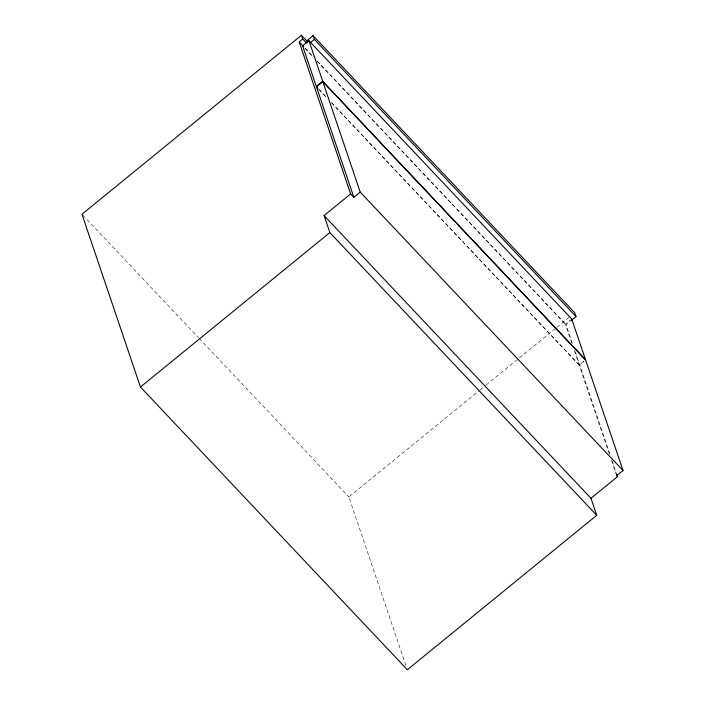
<?xml version="1.0" encoding="UTF-8"?>
<svg xmlns="http://www.w3.org/2000/svg" width="705" height="705" viewBox="0 0 705 705"><rect width="100%" height="100%" fill="white"/><g stroke="black" fill="none" stroke-linecap="round" stroke-linejoin="round"><path stroke-width="0.53" stroke-dasharray="3.52 2.64" d="M405.939 665.59L348.86 496.954L479.259 390.605M480.105 389.918L485.225 385.741M486.071 385.053L518.457 358.633M519.312 357.946L555.954 328.054M556.809 327.358L570.451 316.237M571.737 343L565.392 324.265L571.764 319.065M572.416 343.37L566.071 324.626L570.204 321.26M331.429 102.481L579.131 364.864L583.916 360.969M609.252 453.835L579.263 365.243L584.04 361.348M305.23 48.319L312.033 55.528M317.329 61.132L566.071 324.626M304.851 48.275L313.152 57.079M316.933 61.079L565.392 324.265M319.347 89.685L326.9 97.678M318.722 89.262L327.023 98.057M331.562 102.859L579.263 365.243M82.732 215.043L198.405 337.58M199.162 338.374L348.86 496.954M575.236 351.698L610.133 454.787M612.248 461.035L616.831 474.571M574.205 350.288L579.131 364.864M611.367 460.092L616.655 475.725"/><path stroke-width="1.06" d="M301.44 35.25L81.974 214.241L140.462 387.036L407.349 669.75L596.738 515.302L590.984 498.303L324.089 215.589L350.641 193.937L299.184 41.912L302.727 39.031L301.44 35.25L306.693 40.811L307.336 42.697M306.693 40.811L313.064 35.611L574.707 312.764L575.985 316.545L571.032 320.581M308.957 40.678L302.586 45.878L316.325 86.486L322.696 81.286L308.957 40.678L571.764 319.065L585.502 359.673L322.696 81.286M310.359 42.644L314.342 39.392L313.064 35.611M322.828 81.665L360.22 192.139L353.848 197.338L316.457 86.856L322.828 81.665L585.635 360.052L623.026 470.526L616.655 475.725L617.536 476.65L590.984 498.303M140.462 387.036L329.843 232.588L324.089 215.589M314.342 39.392L575.985 316.545M302.727 39.031L306.472 42.996M299.184 41.912L303.723 46.715M316.457 86.856L317.964 88.46M360.22 192.139L623.026 470.526M350.641 193.937L353.848 197.338M329.843 232.588L596.738 515.302M616.831 474.571L617.536 476.65"/></g></svg>
